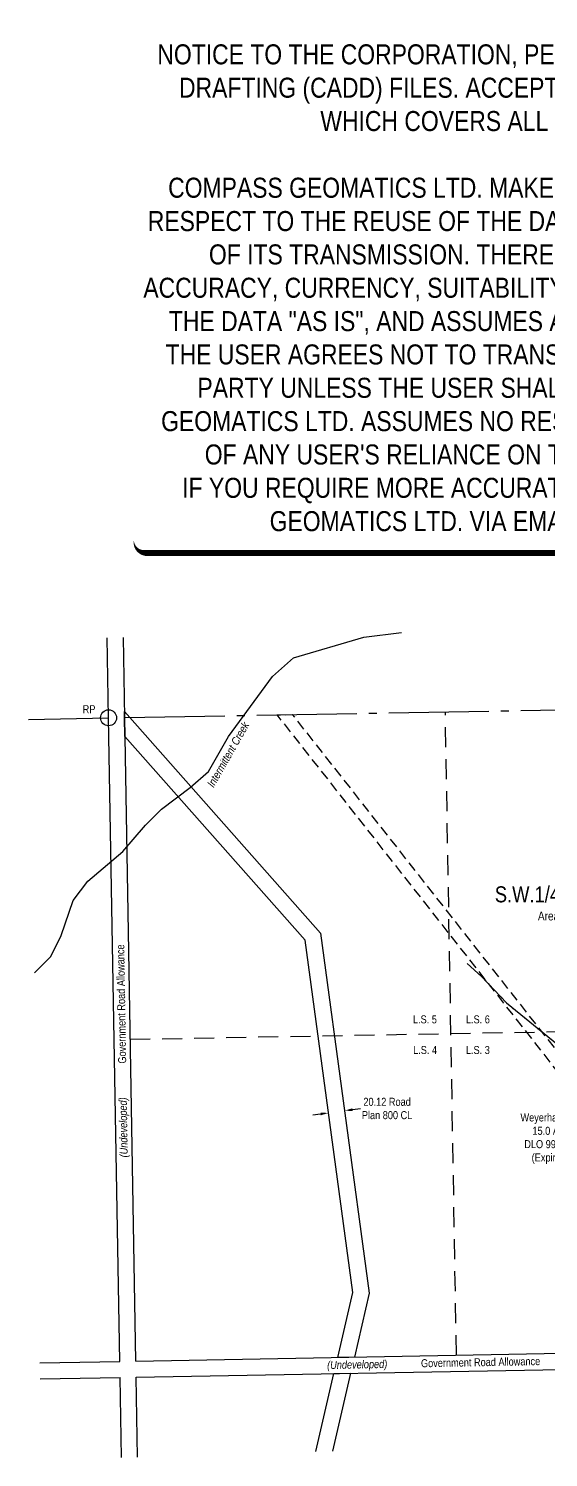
# Model space of a CAD drawing. Extents: x 585916 to 587804, y 5988184 to 5989970.
# Drawn here: x 585916 to 586565, y 5988184 to 5989970 of the extents above; entities that cross this region are included whole.
import ezdxf
from ezdxf.enums import TextEntityAlignment as Align

# ---------------------------------------------------------------- set-up
doc = ezdxf.new("R2010")
doc.units = 0
doc.header["$LTSCALE"] = 5
doc.header["$PDSIZE"] = 0.5
for name, pattern in [('foc-ACCESSROAD', [3.75, 2.5, -1.25]), ('foc-LSD', [8, 5, -3]), ('foc-QUARTERLINE', [33, 25, -3, 2, -3]), ('foc-WHEELTRACKS', [2, 0.4, -1.6])]:
    doc.linetypes.add(name, pattern=pattern)
doc.layers.get('Defpoints').update_dxf_attribs({"color": 9})
for name, color, linetype in [('35', 37, 'Continuous'), ('C-SYMBOL', 7, 'Continuous'), ('CG-NOTES', 7, 'Continuous'), ('F-AR', 190, 'foc-ACCESSROAD'), ('L-AREAREQUIRED', 7, 'Continuous'), ('L-QSEC', 8, 'foc-QUARTERLINE'), ('L-ROAD-T', 7, 'Continuous'), ('L-SEC', 7, 'Continuous'), ('L-SECTION-LSD', 7, 'foc-LSD'), ('L-TITLEDB', 4, 'Continuous'), ('L-TITLEDB-T', 4, 'Continuous'), ('T-CREEK', 160, 'Continuous'), ('T-WATER-P3', 160, 'foc-WHEELTRACKS'), ('T-WATER-T', 170, 'Continuous')]:
    doc.layers.add(name, color=color, linetype=linetype)
doc.layers.add('DISCLAIMER', color=7, linetype='Continuous', plot=False)
doc.layers.add('F-AR-T', color=190, linetype='Continuous', lineweight=9)
doc.layers.add('T-TEXT', color=48, linetype='Continuous', lineweight=18)
doc.styles.add('100L', font='ARIALN.TTF', dxfattribs={"height": 11})
doc.styles.add('175L', font='ARIALN.TTF', dxfattribs={"height": 20})
doc.styles.add('80', font='ARIALN.TTF', dxfattribs={"height": 10})
doc.styles.add('80CG', font='ARIALN.TTF', dxfattribs={"height": 10})
doc.styles.add('80L', font='ARIALN.TTF', dxfattribs={"height": 10})
doc.styles.add('80LS', font='ARIALNI.TTF', dxfattribs={"height": 10})
doc.styles.add('foc-LtypeFont', font='ARIALN.TTF', dxfattribs={"height": 7.35})
doc.linetypes.add('foc-TOPO-flowdirection-NOLINE', pattern='A,0,[">",foc-LtypeFont,S=0.3,R=0,X=0,Y=-0.945],-20,[">",foc-LtypeFont,S=0.3,R=0,X=0,Y=-0.945],0', length=20)
doc.dimstyles.new('Compass 5 000', dxfattribs={"dimscale": 5, "dimtxt": 9, "dimasz": 2, "dimexe": 0.2, "dimexo": 0.0625, "dimgap": 0.5, "dimtad": 0, "dimtih": 1, "dimtoh": 1, "dimzin": 0, "dimdsep": 46, "dimtxsty": '80CG', "dimcen": 0.1, "dimse1": 1, "dimse2": 1, "dimclrd": 256, "dimclrt": 256, "dimaunit": 1, "dimadec": 4, "dimazin": 0, "dimtfac": 0.06, "dimtofl": 0, "dimtmove": 0, "dimatfit": 1, "dimfxl": 0.2, "dimtolj": 1, "dimtzin": 0, "dimlwd": -1, "dimarcsym": 0})

# ---------------------------------------------------------------- blocks, each defined once
blk = doc.blocks.new('RP')
at = {"layer": '35', "color": 3}
blk.add_circle((0, 0), 10, dxfattribs=at)
at = {"layer": '35', "color": 3, "style": '80'}
blk.add_attdef('RP_001', (-32.4, 5.8), '', height=10, dxfattribs=at)
blk = doc.blocks.new('*D390')
at = {"layer": 'Defpoints', "color": 0, "transparency": 16777216}
for p in [(586630.3, 5988598.3), (586632.8, 5988595), (586642.1, 5988607.6)]:
    blk.add_point(p, dxfattribs=at)
at = {"layer": 'F-AR-T', "transparency": 16777216}
for p, q in [((586652.5, 5988610.5), (586660.3, 5988616.7)), ((586617.1, 5988582.7), (586607.1, 5988582.7)), ((586625, 5988588.9), (586617.1, 5988582.7))]:
    blk.add_line(p, q, dxfattribs=at)
for points in [[(586624, 5988590.2), (586626, 5988587.5), (586632.8, 5988595)], [(586651.5, 5988611.8), (586653.5, 5988609.2), (586644.6, 5988604.3)]]:
    blk.add_solid(points, dxfattribs=at)
at = {"layer": 'F-AR-T', "transparency": 16777216, "insert": (586567.4, 5988582.7), "char_height": 10, "attachment_point": 5, "style": '80CG'}
blk.add_mtext('\\A1;Weyerhaeuser\\P15.0 A/R\\PDLO 992334\\P(Expired)', dxfattribs=at)
blk = doc.blocks.new('*D398')
at = {"layer": 'Defpoints', "color": 0, "transparency": 16777216}
for p in [(586310.3, 5988617.6), (586291.3, 5988608.6), (586311.2, 5988611.4)]:
    blk.add_point(p, dxfattribs=at)
at = {"layer": 'L-TITLEDB-T', "transparency": 16777216}
for p, q in [((586280.5, 5988613.5), (586270.6, 5988612.2)), ((586320.2, 5988619), (586330.1, 5988620.4))]:
    blk.add_line(p, q, dxfattribs=at)
for points in [[(586280.3, 5988615.2), (586280.7, 5988611.9), (586290.4, 5988614.9)], [(586320, 5988620.7), (586320.5, 5988617.4), (586310.3, 5988617.6)]]:
    blk.add_solid(points, dxfattribs=at)
at = {"layer": 'L-TITLEDB-T', "transparency": 16777216, "insert": (586363.5, 5988620.4), "char_height": 10, "attachment_point": 5, "style": '80CG'}
blk.add_mtext('\\A1;20.12 Road\\PPlan 800 CL', dxfattribs=at)
blk = doc.blocks.new('Disclaimer_Legal')
at = {"layer": 'DISCLAIMER', "color": 254, "flags": 128}
blk.add_lwpolyline([(-3612.9, -1104.6, 37.5, 37.5, 0), (4096.1, -1104.6, 37.5, 37.5, 0.414214), (4171.1, -1029.6, 37.5, 37.5, 0), (4171.1, 2078.7, 37.5, 0, 0.414214), (4096.1, 2153.7, 0, 0, 0), (-3612.9, 2153.7, 0, 0, 0.414214), (-3687.9, 2078.7, 0, 0, 0), (-3687.9, -1029.6, 0, 37.5, 0.414214)], format="xyseb", close=True, dxfattribs=at)
at = {"layer": 'DISCLAIMER', "color": 254, "insert": (241.6, 533.9), "char_height": 125, "width": 7717.568, "attachment_point": 5, "style": '80'}
blk.add_mtext('NOTICE TO THE CORPORATION, PERSON &/OR PERSONS REGARDING THIS COMPUTER AIDED DESIGN AND DRAFTING (CADD) FILES. ACCEPTANCE OF THE CADD DATA IS BASED ON THE FOLLOWING DISCLAIMER WHICH COVERS ALL CADD DATA RECIEVED FROM COMPASS GEOMATICS LTD.\\P{\\fArial Narrow|b1|i0|c0|p34;DISCLAIMER}\\PCOMPASS GEOMATICS LTD. MAKES NO REPRESENTATION OR WARRANTIES, EXPRESS OR IMPLIED, WITH RESPECT TO THE REUSE OF THE DATA PROVIDED HEREWITH, REGARDLESS OF ITS FORMAT OR THE MEANS OF ITS TRANSMISSION. THERE IS NO GUARANTEE OR REPRESENTATION TO THE USER AS TO THE ACCURACY, CURRENCY, SUITABILITY OR RELIABILITY OF THIS DATA FOR ANY PURPOSE. THE USER ACCEPTS THE DATA "AS IS", AND ASSUMES ALL RISKS ASSOCIATED WITH ITS USE. BY ACCEPTANCE OF THIS DATA, THE USER AGREES NOT TO TRANSMIT THIS DATA OR PROVIDE ACCESS OR ANY PART OF IT TO ANOTHER PARTY UNLESS THE USER SHALL INCLUDE WITH THE DATA A COPY OF THIS DISCLAIMER. COMPASS GEOMATICS LTD. ASSUMES NO RESPONSIBILITY FOR ACTUAL OR CONSEQUENTIAL DAMAGE AS A RESULT OF ANY USER\'S RELIANCE ON THIS DATA. THIS CADD FILE IS FOR ILLUSTRATION PURPOSES ONLY.\\PIF YOU REQUIRE MORE ACCURATE INFORMATION, PLEASE CONTACT DARCI ANGLEHART AT COMPASS GEOMATICS LTD. VIA EMAIL: darci.anglehart@compassgeomatics.ca OR CELL: 506-961-7292', dxfattribs=at)

msp = doc.modelspace()

# ---------------------------------------------------------------- linework, layer by layer
at = {"layer": 'F-AR', "flags": 128}
msp.add_lwpolyline([(586703.033, 5988488.798), (586642.731, 5988315.625), (586626.738, 5988315.33), (586628.559, 5988320.574), (586696.105, 5988514.537), (586226.272, 5989112.454), (586245.094, 5989112.788), (586712.977, 5988517.354), (586703.033, 5988488.798)], close=True, dxfattribs=at)
at = {"layer": 'L-QSEC'}
for p, q in [((586035.637, 5989109.076), (587638.729, 5989137.587)), ((585915.594, 5989106.752), (586015.53, 5989108.719))]:
    msp.add_line(p, q, dxfattribs=at)
at = {"layer": 'L-SEC'}
for p, q in [((586015.53, 5989108.719), (586013.888, 5989208.66)), ((586035.637, 5989109.076), (586033.996, 5989209.018)), ((586029.564, 5988304.364), (586015.53, 5989108.719)), ((586049.672, 5988304.733), (586035.637, 5989109.076)), ((586049.672, 5988304.733), (586850.633, 5988319.465)), ((585929.626, 5988302.551), (586029.551, 5988304.363)), ((586029.546, 5988304.363), (586029.564, 5988304.364)), ((586050.023, 5988284.625), (586850.985, 5988299.357)), ((585929.977, 5988282.443), (586029.915, 5988284.256)), ((586031.659, 5988184.317), (586029.915, 5988284.256)), ((586050.023, 5988284.607), (586050.023, 5988284.625)), ((586051.766, 5988184.687), (586050.023, 5988284.606))]:
    msp.add_line(p, q, dxfattribs=at)
at = {"layer": 'L-SECTION-LSD'}
for p, q in [((586450.152, 5988312.099), (586436.31, 5989116.202)), ((586042.655, 5988706.905), (586843.602, 5988721.385))]:
    msp.add_line(p, q, dxfattribs=at)
at = {"layer": 'L-TITLEDB', "flags": 128}
msp.add_lwpolyline([(586322.6, 5988309.735), (586301.857, 5988309.354), (586320.88, 5988390.606), (586261.065, 5988830.753), (586036.046, 5989085.493), (586035.635, 5989109.076), (586035.513, 5989116.471), (586041.946, 5989109.188), (586280.171, 5988839.498), (586341.305, 5988389.638), (586322.6, 5988309.735)], close=True, dxfattribs=at)
msp.add_lwpolyline([(586274.364, 5988191.923), (586297.126, 5988289.156), (586317.867, 5988289.537), (586295.112, 5988192.333)], dxfattribs=at)
at = {"layer": 'T-CREEK', "flags": 128}
msp.add_lwpolyline([(585922.835, 5988789.885), (585943.474, 5988810.522), (585956.477, 5988836.523), (585971.481, 5988880.526), (585989.484, 5988904.528), (586033.491, 5988941.533), (586061.495, 5988974.534), (586081.499, 5988994.536), (586117.504, 5989021.539), (586140.507, 5989041.542), (586165.513, 5989085.545), (586220.523, 5989160.551), (586246.527, 5989183.553), (586334.537, 5989209.559), (586381.511, 5989215.198)], dxfattribs=at)
at = {"layer": 'T-CREEK', "linetype": 'foc-TOPO-flowdirection-NOLINE', "flags": 128}
msp.add_lwpolyline([(585922.835, 5988789.885), (585943.474, 5988810.522), (585956.477, 5988836.523), (585971.481, 5988880.526), (585989.484, 5988904.528), (586033.491, 5988941.533), (586061.495, 5988974.534), (586081.499, 5988994.536), (586117.504, 5989021.539), (586140.507, 5989041.542), (586165.513, 5989085.545), (586220.523, 5989160.551), (586246.527, 5989183.553), (586334.537, 5989209.559), (586381.511, 5989215.198)], dxfattribs=at)
at = {"layer": 'T-WATER-P3', "flags": 128}
msp.add_lwpolyline([(586463.521, 5988801.551), (586481.521, 5988785.551), (586512.522, 5988752.552), (586593.525, 5988686.554), (586729.528, 5988554.556), (586752.527, 5988509.555), (586764.525, 5988470.555), (586778.524, 5988440.554), (586812.525, 5988410.554), (586850.527, 5988383.555), (586947.531, 5988324.558), (586977.532, 5988301.56), (586996.533, 5988289.559), (587028.536, 5988287.562), (587073.54, 5988287.563), (587128.546, 5988299.567)], dxfattribs=at)
at = {"layer": 'T-WATER-P3', "linetype": 'foc-TOPO-flowdirection-NOLINE', "flags": 128}
msp.add_lwpolyline([(586463.521, 5988801.551), (586481.521, 5988785.551), (586512.522, 5988752.552), (586593.525, 5988686.554), (586729.528, 5988554.556), (586752.527, 5988509.555), (586764.525, 5988470.555), (586778.524, 5988440.554), (586812.525, 5988410.554), (586850.527, 5988383.555), (586947.531, 5988324.558), (586977.532, 5988301.56), (586996.533, 5988289.559), (587028.536, 5988287.562), (587073.54, 5988287.563), (587128.546, 5988299.567)], dxfattribs=at)

# ---------------------------------------------------------------- block references
at = {"layer": 'CG-NOTES'}
msp.add_blockref('RP', (586015.53, 5989108.719), dxfattribs=at).add_auto_attribs({'RP_001': 'RP'})
at = {"layer": 'Defpoints', "color": 5, "xscale": 0.2, "yscale": 0.2, "zscale": 0.2}
msp.add_blockref('Disclaimer_Legal', (586784.652, 5989535.699), dxfattribs=at)

# ---------------------------------------------------------------- texts
at = {"layer": 'C-SYMBOL', "color": 3, "style": '175L'}
msp.add_text('S.W.1/4 Sec. 26-58-12-W.5M.', height=19.99101, dxfattribs=at).set_placement((586650.851, 5988872.112), align=Align.BOTTOM_CENTER)
at = {"layer": 'L-AREAREQUIRED', "color": 5, "style": '100L'}
msp.add_text('Area Required = 0.069 ha  0.17 Ac.', height=10.99506, dxfattribs=at).set_placement((586650.851, 5988852.225), align=Align.BOTTOM_CENTER)
at = {"layer": 'L-ROAD-T', "style": '80L'}
for rotation, p in [(90.940902, (586031.316, 5988751)), (1.053684, (586480.33, 5988303.32))]:
    msp.add_text('Government Road Allowance', height=10, rotation=rotation, dxfattribs=at).set_placement(p, align=Align.MIDDLE_CENTER)
at = {"layer": 'T-TEXT', "style": '80LS'}
for rotation, p in [(90.940902, (586033.848, 5988596.833)), (1.053684, (586326.168, 5988300.485))]:
    msp.add_text('(Undeveloped)', height=10, rotation=rotation, dxfattribs=at).set_placement(p, align=Align.MIDDLE_CENTER)
at = {"layer": 'T-WATER-T', "insert": (586135.659, 5989021.506), "char_height": 9.99551, "attachment_point": 1, "rotation": 60.391195, "style": '100L'}
msp.add_mtext_dynamic_manual_height_columns('\\pi4.91193;{\\fArial Narrow|b0|i1|c0|p34;Intermittent Creek}', width=100.88801, gutter_width=54.975, heights=[0], dxfattribs=at)

# ---------------------------------------------------------------- dimensions: what is measured, and where the dimension line sits
at = {"layer": 'F-AR-T'}
dim = msp.add_aligned_dim(p1=(586642.051, 5988607.606), p2=(586630.264, 5988598.319), distance=4.172, text='Weyerhaeuser\\P15.0 A/R\\PDLO 992334\\P(Expired)', dimstyle='Compass 5 000', dxfattribs=at)
dim.commit()
dim.dimension.update_dxf_attribs({"geometry": '*D390', "text_midpoint": (586567.39, 5988582.663)})
at = {"layer": 'L-TITLEDB-T'}
dim = msp.add_aligned_dim(p1=(586291.258, 5988608.639), p2=(586311.181, 5988611.374), distance=6.329, text='20.12 Road\\PPlan 800 CL', dimstyle='Compass 5 000', dxfattribs=at)
dim.commit()
dim.dimension.update_dxf_attribs({"geometry": '*D398', "text_midpoint": (586363.504, 5988620.364)})

# ---------------------------------------------------------------- next in the draw order: texts
at = {"layer": 'L-SECTION-LSD', "attachment_point": 1, "style": '100L', "bg_fill": 3, "box_fill_scale": 1.5, "bg_fill_color": 256, "bg_fill_transparency": 0}
for s, width, insert, char_height in [('\\pi1.75779;L.S. 5', 30.38749, (586394.043, 5988736.81), 9.99551), ('L.S. 6', 30.46945, (586461.972, 5988736.81), 9.9955), ('\\pi1.98512;L.S. 4', 30.52618, (586394.043, 5988698.543), 9.99551), ('L.S. 3', 30.36228, (586461.972, 5988698.543), 9.9955)]:
    msp.add_mtext_dynamic_manual_height_columns(s, width=width, gutter_width=54.975, heights=[0], dxfattribs=dict(at, insert=insert, char_height=char_height))

doc.saveas('drawing.dxf')
